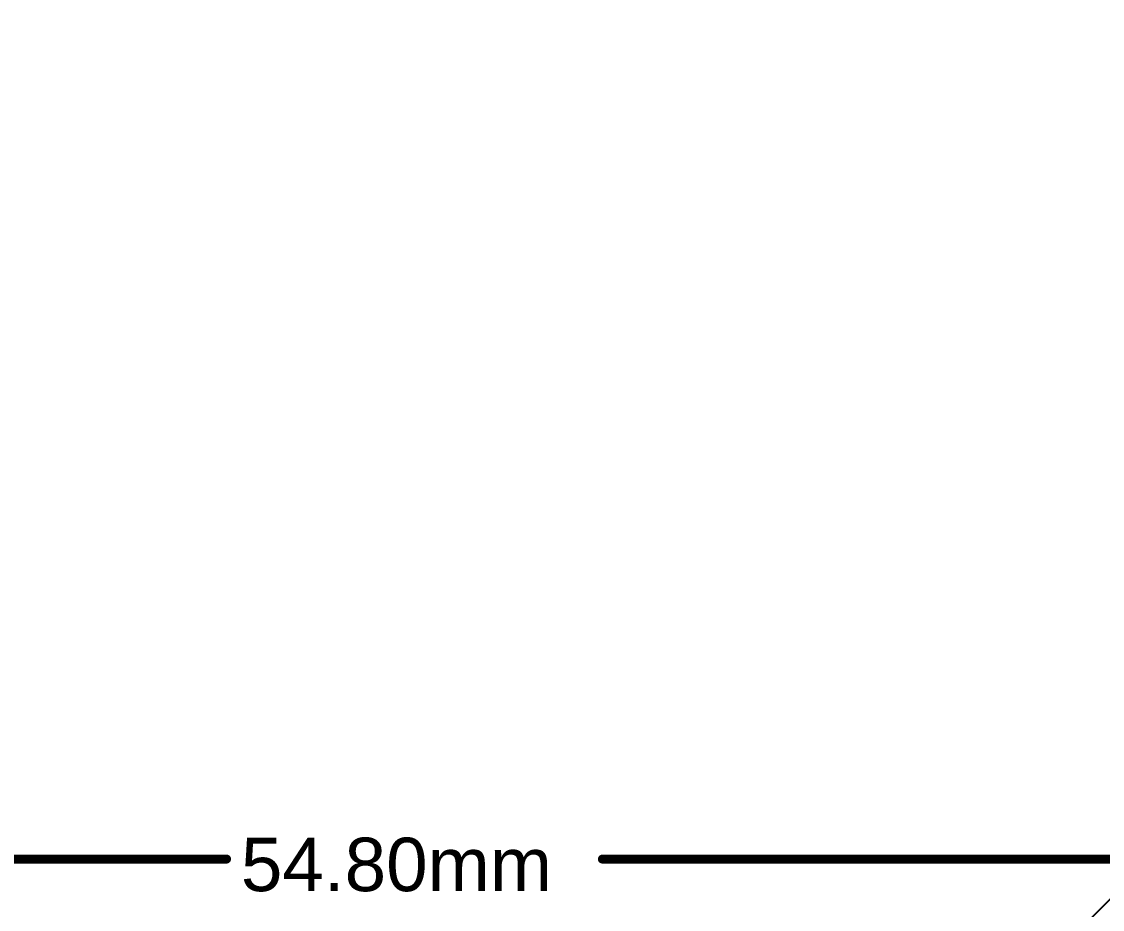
# Model space of a CAD drawing. Header units: inches. Extents: x -3 to 5389, y -3 to 5396.
# Drawn here: x 19.55 to 50.37, y 56.07 to 81.38 of the extents above; entities that cross this region are included whole.
import ezdxf

# ---------------------------------------------------------------- set-up
doc = ezdxf.new("R2010")
doc.units = ezdxf.units.IN
doc.layers.add('Bottom Solder', color=6, linetype='Continuous')
doc.layers.add('Mechanical 1', color=6, linetype='Continuous')
doc.styles.add('Arial', font='', dxfattribs={"height": 0.2})
doc.styles.get('Arial').set_extended_font_data('Arial')

msp = doc.modelspace()

# ---------------------------------------------------------------- linework, layer by layer
at = {"layer": 'Bottom Solder'}
msp.add_line((10.006, 15.772), (5388.927, 5395.525), dxfattribs=at)
at = {"layer": 'Mechanical 1'}
for points in [[(3.762, 57.502, 0.254, 0.254, 0), (25.398, 57.502, 0.254, 0.254, 0)], [(36.114, 57.502, 0.254, 0.254, 0), (58.562, 57.502, 0.254, 0.254, 0)]]:
    msp.add_lwpolyline(points, format="xyseb", dxfattribs=at)
for points in [[(25.335, 57.502, 0.127, 0.127, 1), (25.462, 57.502, 0.127, 0.127, 1)], [(36.05, 57.502, 0.127, 0.127, 1), (36.177, 57.502, 0.127, 0.127, 1)]]:
    msp.add_lwpolyline(points, format="xyseb", close=True, dxfattribs=at)

# ---------------------------------------------------------------- texts
at = {"layer": 'Mechanical 1', "style": 'Arial'}
msp.add_text('54.80mm', height=1.524, dxfattribs=at).set_placement((25.805, 56.588))

doc.saveas('drawing.dxf')
